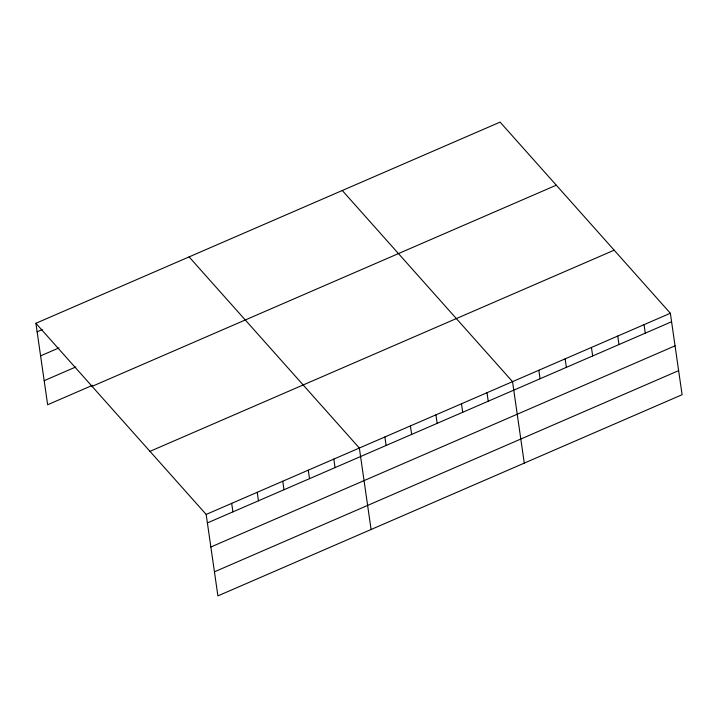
<?xml version="1.0" encoding="UTF-8"?>
<svg xmlns="http://www.w3.org/2000/svg" width="718" height="718" viewBox="0 0 718 718"><rect width="100%" height="100%" fill="white"/><g stroke="black" fill="none" stroke-linecap="round" stroke-linejoin="round"><path stroke-width="1.08" d="M35.9 323.288L500.096 122.114L670.361 313.254L682.1 394.712L217.904 595.886L206.165 514.429L35.9 323.288L47.639 404.746L92.577 385.279M37.13 331.797L42.227 329.58M40.594 355.868L58.975 347.907M44.166 380.675L75.83 366.952M92.083 386.365L556.288 185.19M149.972 451.353L614.177 250.178M206.165 514.429L670.361 313.254M207.385 522.928L671.59 321.754M210.859 547.008L675.055 345.834M214.431 571.815L678.627 370.632M342.271 190.512L512.535 381.653L524.275 463.11M189.085 256.9L359.35 448.041L371.089 529.498M644.055 324.653L645.285 333.152M617.749 336.051L618.979 344.559M591.444 347.449L592.673 355.957M565.147 358.847L566.367 367.356M538.841 370.255L540.062 378.754M487.001 392.719L488.231 401.218M461.468 403.776L462.697 412.285M435.943 414.842L437.163 423.351M410.409 425.909L411.638 434.417M384.875 436.975L386.104 445.483M333.816 459.107L335.046 467.606M308.282 470.173L309.512 478.673M282.757 481.231L283.978 489.739M257.224 492.297L258.453 500.805M231.69 503.363L232.919 511.871"/></g></svg>
